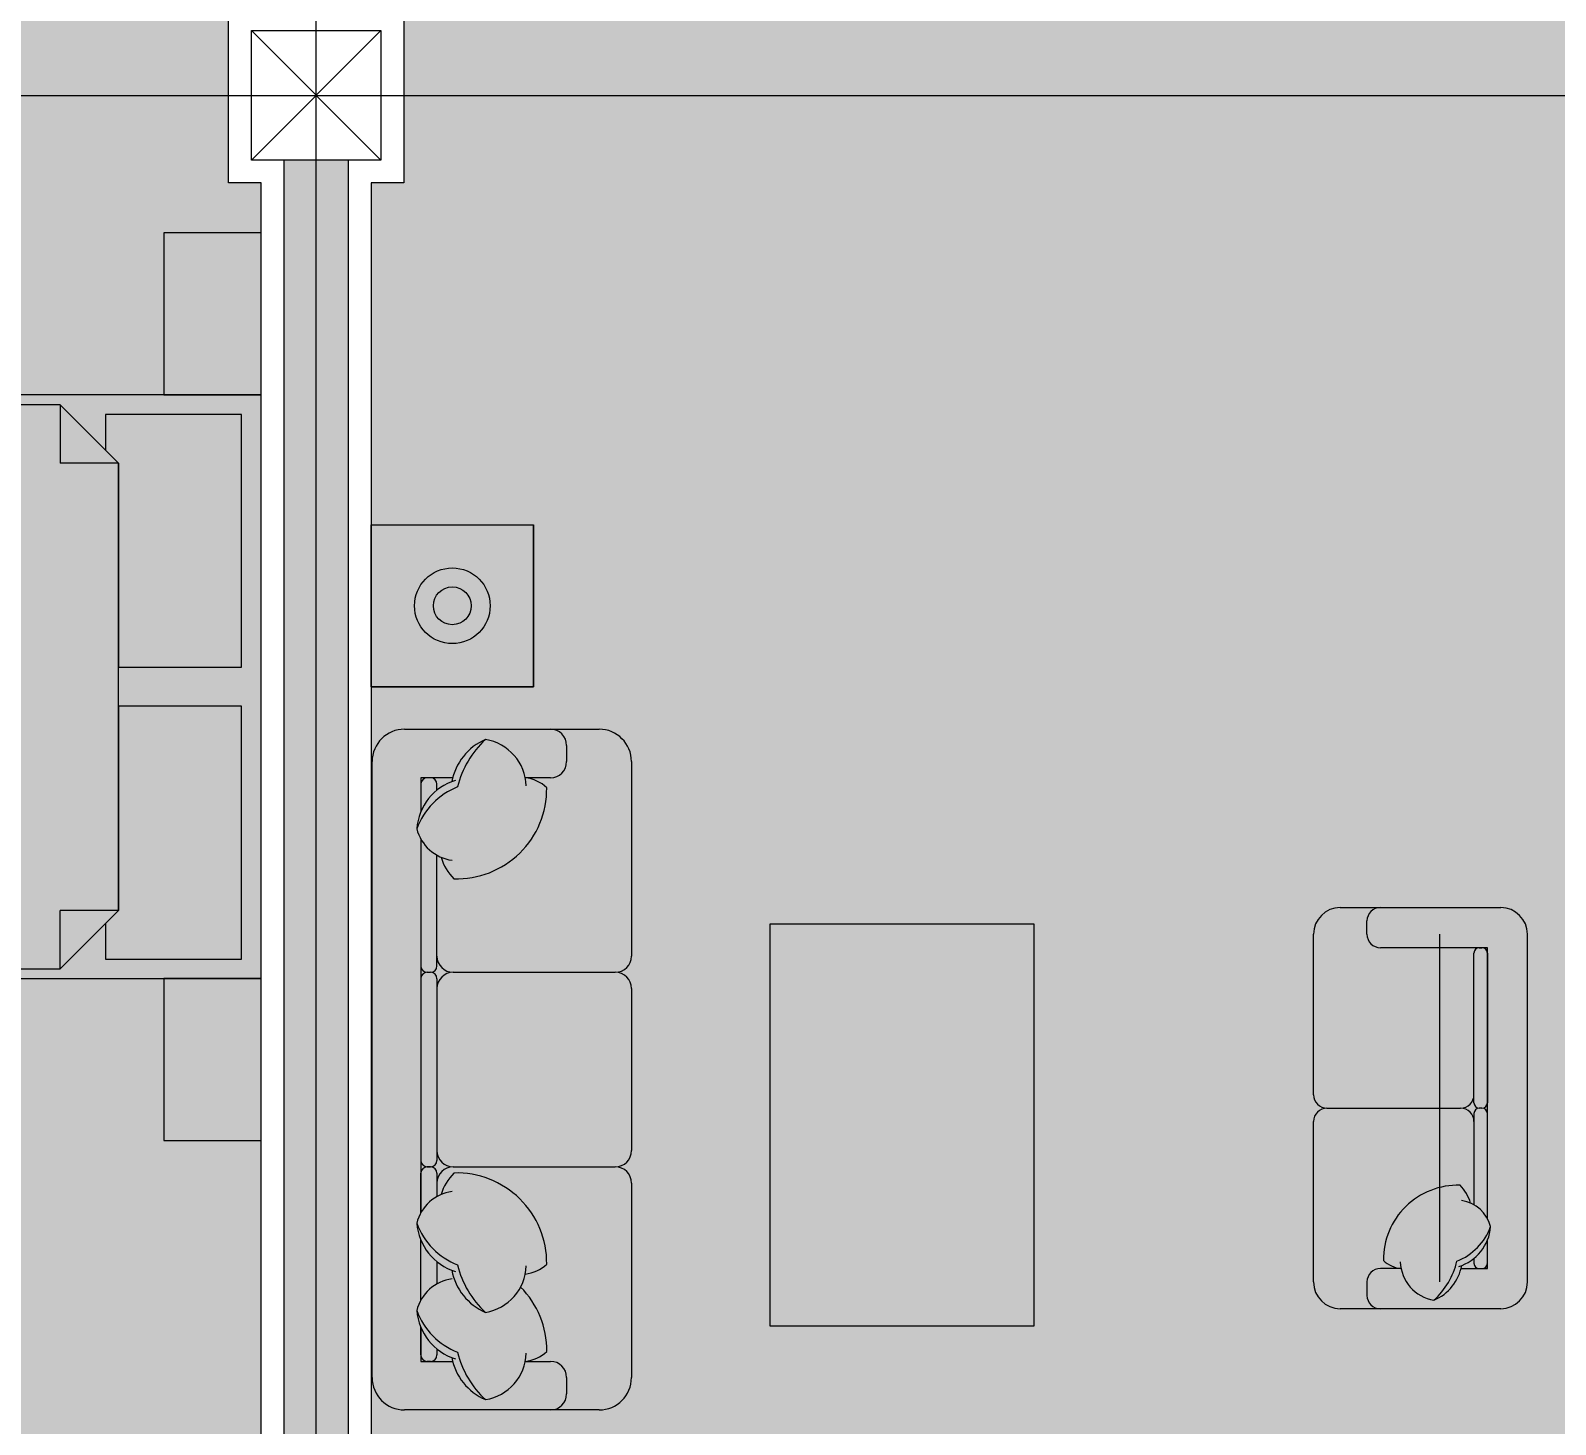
# Model space of a CAD drawing. Header units: millimetres. Extents: x 476571643 to 477489869, y 4620928210 to 4621294454.
# Drawn here: x 477229820 to 477234524, y 4621171027 to 4621175327 of the extents above; entities that cross this region are included whole.
import ezdxf

# ---------------------------------------------------------------- set-up
doc = ezdxf.new("R2010")
doc.units = ezdxf.units.MM
doc.header["$MEASUREMENT"] = 0
for name, color, linetype, lineweight in [('2D Drafting - General_Pen_No__1_Pen_No__7', 7, 'Continuous', 0), ('2D Drafting - General_Pen_No__250_Pen_No__7_Pen_No__250', 7, 'Continuous', 0), ('2D Drafting - General_Pen_No__250_Pen_No__7_Pen_No__7', 7, 'Continuous', 0), ('G-Anno-Nplt_Pen_No__151', 151, 'Continuous', 0), ('G-Anno-Nplt_Pen_No__4', 7, 'Continuous', 0), ('New_0_Pen_No__7', 7, 'Continuous', 0), ('New_R03_Nakveti_Pen_No__4', 7, 'Continuous', 0), ('zoma_Pen_No__142', 142, 'Continuous', 0), ('zoma_Pen_No__5_Pen_No__5', 5, 'Continuous', 0)]:
    doc.layers.add(name, color=color, linetype=linetype, lineweight=lineweight)
doc.layers.add('New_R03_Nakveti', color=7, linetype='Continuous')
doc.layers.add('zoma', color=7, linetype='Continuous')
doc.styles.add('GENERATED_STYLE_2', font='arial.ttf')
doc.dimstyles.new('GENERATED_STYLE__7', dxfattribs={"dimtxt": 200, "dimasz": 64.421331, "dimexe": 0.18, "dimexo": 3, "dimgap": 0.09, "dimtad": 1, "dimlfac": 0.001, "dimzin": 0, "dimdsep": 46, "dimtxsty": 'GENERATED_STYLE_2', "dimblk": 'ARROWHEAD_2', "dimblk1": 'ARROWHEAD_2', "dimblk2": 'ARROWHEAD_2', "dimcen": 0.09, "dimclrd": 142, "dimclre": 142, "dimclrt": 142, "dimadec": 0, "dimazin": 0, "dimtfac": 1, "dimtdec": 4, "dimtmove": 0, "dimatfit": 3, "dimfxl": 1, "dimtolj": 1, "dimtzin": 0, "dimarcsym": 0})

# ---------------------------------------------------------------- blocks, each defined once
blk = doc.blocks.new('Bed Layout 23')
at = {"layer": 'New_R03_Nakveti_Pen_No__4', "color": 7, "linetype": 'Continuous', "lineweight": 0}
for p, q in [((-900, 0), (-1400, 0)), ((-1400, 0), (-1400, -300)), ((-900, -300), (-900, 0)), ((900, 0), (-900, 0)), ((-900, 0), (-900, -2000)), ((1400, 0), (900, 0)), ((900, 0), (900, -300)), ((900, -2000), (900, 0)), ((1400, -300), (1400, 0)), ((-1400, -300), (-900, -300)), ((900, -300), (1400, -300)), ((-690, -440), (-870, -620)), ((0, -440), (-690, -440)), ((-690, -440), (-690, -620)), ((690, -440), (0, -440)), ((870, -620), (690, -440)), ((690, -440), (690, -620)), ((-870, -620), (-870, -1970)), ((-870, -620), (-690, -620)), ((870, -620), (690, -620)), ((870, -1970), (870, -620)), ((-870, -1970), (0, -1970)), ((0, -1970), (870, -1970)), ((-900, -2000), (900, -2000))]:
    blk.add_line(p, q, dxfattribs=at)
at = {"layer": 'New_R03_Nakveti_Pen_No__4', "color": 7, "linetype": 'Continuous', "lineweight": 0, "flags": 128}
for points in [[(-60, -440), (-60, -60), (-840, -60), (-840, -480), (-730, -480), (-690, -440)], [(690, -440), (730, -480), (840, -480), (840, -60), (60, -60), (60, -440)]]:
    blk.add_lwpolyline(points, close=True, dxfattribs=at)
blk = doc.blocks.new('*D1381', base_point=(476844527.1, 4621385791))
at = {"layer": 'zoma_Pen_No__142', "color": 142, "linetype": 'Continuous', "lineweight": 0, "transparency": 16777216}
for p, q in [((477240423.4, 4621185702.8), (477240338.7, 4621185751.7)), ((477240444.6, 4621185727.3), (477240317.5, 4621185727.3)), ((477240381, 4621168027.3), (477240381, 4621185727.3)), ((477240338.7, 4621168051.7), (477240423.4, 4621168002.8)), ((477240444.6, 4621168027.3), (477240317.5, 4621168027.3)), ((477240381, 4621167985.8), (477240381, 4621168027.3))]:
    blk.add_line(p, q, dxfattribs=at)
at = {"layer": 'zoma_Pen_No__142', "color": 142, "lineweight": 0, "transparency": 16777216, "insert": (477240341, 4621176535.3), "char_height": 200, "attachment_point": 7, "rotation": 90, "style": 'GENERATED_STYLE_2'}
blk.add_mtext('\\A1;{\\pql;\\fArial CYR|b0|i0|c204|p34;17.70}', dxfattribs=at)
blk = doc.blocks.new('ARROWHEAD_2')
at = {"color": 0, "linetype": 'Continuous', "lineweight": 0}
for p, q in [((0, 0), (-1, 0)), ((-0.378, -0.655), (0.378, 0.655))]:
    blk.add_line(p, q, dxfattribs=at)

msp = doc.modelspace()

# ---------------------------------------------------------------- hatches: boundary and pattern name
at = {"layer": '2D Drafting - General_Pen_No__250_Pen_No__7_Pen_No__7', "linetype": 'Continuous', "lineweight": 0}
msp.add_hatch(color=7, dxfattribs=at).paths.add_polyline_path([(477230601.121, 4621168427.272), (477230801.121, 4621168427.272), (477230801.121, 4621174927.272), (477230601.121, 4621174927.272)])
at = {"layer": 'G-Anno-Nplt_Pen_No__151', "linetype": 'Continuous', "lineweight": 0, "true_color": 0x1f2f3f}
for points in [[(477230771.121, 4621178897.272), (477230971.12, 4621178897.272), (477230971.12, 4621178597.272), (477231271.121, 4621178597.272), (477231271.121, 4621177767.084), (477230871.121, 4621177767.084), (477230871.121, 4621175397.272), (477230971.121, 4621175397.272), (477230971.121, 4621174857.272), (477230871.121, 4621174857.272), (477230871.121, 4621169997.272), (477237531.121, 4621169997.272), (477237531.121, 4621173967.084), (477237131.121, 4621173967.084), (477237131.121, 4621175097.272), (477237331.121, 4621175097.272), (477237331.121, 4621175397.272), (477237531.121, 4621175397.272), (477237531.121, 4621178357.272), (477237331.121, 4621178357.272), (477237331.121, 4621178527.272), (477237331.121, 4621178657.272), (477237131.121, 4621178657.272), (477237131.121, 4621179787.46), (477237531.121, 4621179787.46), (477237531.121, 4621184357.272), (477234030.939, 4621184357.272), (477234030.939, 4621185457.272), (477230971.121, 4621185457.272), (477230971.121, 4621185257.272), (477230771.121, 4621185257.272)], [(477223971.121, 4621169997.272), (477230531.121, 4621169997.272), (477230531.121, 4621174857.272), (477230431.121, 4621174857.272), (477230431.121, 4621175397.272), (477230531.121, 4621175397.272), (477230531.121, 4621178060.53), (477229840.933, 4621178060.53), (477229840.933, 4621178460.53), (477224661.309, 4621178460.53), (477224661.309, 4621178060.529), (477223971.121, 4621178060.529), (477223971.121, 4621175397.272), (477224071.121, 4621175397.272), (477224071.121, 4621174857.272), (477223971.121, 4621174857.272)]]:
    msp.add_hatch(color=169, dxfattribs=at).paths.add_polyline_path(points)

# ---------------------------------------------------------------- linework, layer by layer
at = {"layer": '2D Drafting - General_Pen_No__1_Pen_No__7', "color": 7, "linetype": 'Continuous', "lineweight": 0}
for p, q in [((477230501.121, 4621174927.272), (477230901.121, 4621175327.272)), ((477230901.121, 4621174927.272), (477230501.121, 4621175327.272))]:
    msp.add_line(p, q, dxfattribs=at)
at = {"layer": '2D Drafting - General_Pen_No__1_Pen_No__7', "color": 7, "linetype": 'Continuous', "lineweight": 0, "flags": 128}
msp.add_lwpolyline([(477230901.121, 4621174927.272), (477230501.121, 4621174927.272), (477230501.121, 4621175327.272), (477230901.121, 4621175327.272)], close=True, dxfattribs=at)
at = {"layer": '2D Drafting - General_Pen_No__250_Pen_No__7_Pen_No__250', "color": 7, "linetype": 'Continuous', "lineweight": 0, "flags": 128}
msp.add_lwpolyline([(477230601.121, 4621168427.272), (477230801.121, 4621168427.272), (477230801.121, 4621174927.272), (477230601.121, 4621174927.272)], close=True, dxfattribs=at)
at = {"layer": 'G-Anno-Nplt_Pen_No__4', "color": 7, "linetype": 'Continuous', "lineweight": 0, "flags": 128}
msp.add_lwpolyline([(477230771.121, 4621185257.272), (477230771.121, 4621178897.272), (477230971.12, 4621178897.272), (477230971.12, 4621178597.272), (477231271.121, 4621178597.272), (477231271.121, 4621177767.084), (477230871.121, 4621177767.084), (477230871.121, 4621175397.272), (477230971.121, 4621175397.272), (477230971.121, 4621174857.272), (477230871.121, 4621174857.272), (477230871.121, 4621169997.272)], dxfattribs=at)
msp.add_lwpolyline([(477223971.121, 4621169997.272), (477230531.121, 4621169997.272), (477230531.121, 4621174857.272), (477230431.121, 4621174857.272), (477230431.121, 4621175397.272), (477230531.121, 4621175397.272), (477230531.121, 4621178060.53), (477229840.933, 4621178060.53), (477229840.933, 4621178460.53), (477224661.309, 4621178460.53), (477224661.309, 4621178060.529), (477223971.121, 4621178060.529), (477223971.121, 4621175397.272), (477224071.121, 4621175397.272), (477224071.121, 4621174857.272), (477223971.121, 4621174857.272)], close=True, dxfattribs=at)
at = {"layer": 'New_0_Pen_No__7', "color": 7, "linetype": 'Continuous', "lineweight": 0}
for p, q in [((477231371.121, 4621173302.79), (477231371.121, 4621173802.79)), ((477230871.121, 4621173302.79), (477231371.121, 4621173302.79)), ((477230973.838, 4621173172.051), (477231573.838, 4621173172.051)), ((477231473.838, 4621173122.051), (477231473.838, 4621173072.051)), ((477230873.838, 4621171172.051), (477230873.838, 4621173072.051)), ((477231673.838, 4621173072.051), (477231673.838, 4621172472.051)), ((477231122.1, 4621173022.051), (477231023.838, 4621173022.051)), ((477231023.838, 4621173022.051), (477231023.838, 4621172916.865)), ((477231023.838, 4621173002.051), (477231023.838, 4621172916.865)), ((477231053.838, 4621173022.051), (477231043.838, 4621173022.051)), ((477231073.838, 4621172983.895), (477231073.838, 4621173002.051)), ((477231423.838, 4621173022.051), (477231346.37, 4621173022.051)), ((477231023.838, 4621172833.683), (477231023.838, 4621171679.767)), ((477231073.838, 4621172442.051), (477231073.838, 4621172783.336)), ((477233860.327, 4621172621.871), (477234355.327, 4621172621.871)), ((477233942.827, 4621172539.371), (477233942.827, 4621172580.621)), ((477233942.827, 4621172539.371), (477233942.827, 4621172580.621)), ((477233777.827, 4621172044.371), (477233777.827, 4621172539.371)), ((477234166.345, 4621172539.371), (477234166.345, 4621171466.871)), ((477234314.077, 4621172498.121), (477233984.077, 4621172498.121)), ((477234314.077, 4621172498.121), (477233984.077, 4621172498.121)), ((477234272.827, 4621172019.621), (477234272.827, 4621172481.621)), ((477234289.327, 4621172498.121), (477234297.577, 4621172498.121)), ((477234314.077, 4621171663.524), (477234314.077, 4621172498.121)), ((477234314.077, 4621171663.524), (477234314.077, 4621172498.121)), ((477234314.077, 4621172481.621), (477234314.077, 4621172019.621)), ((477231043.838, 4621172422.051), (477231053.838, 4621172422.051)), ((477231043.838, 4621172422.051), (477231053.838, 4621172422.051)), ((477231123.838, 4621172422.051), (477231623.838, 4621172422.051)), ((477231073.838, 4621172402.051), (477231073.838, 4621171842.051)), ((477231673.838, 4621172372.051), (477231673.838, 4621171872.051)), ((477233819.077, 4621172003.121), (477234231.577, 4621172003.121)), ((477234297.577, 4621172003.121), (477234289.327, 4621172003.121)), ((477234297.577, 4621172003.121), (477234289.327, 4621172003.121)), ((477233777.827, 4621171466.871), (477233777.827, 4621171961.871)), ((477234272.827, 4621171986.621), (477234272.827, 4621171705.06)), ((477234314.077, 4621171663.524), (477234314.077, 4621171986.621)), ((477231053.838, 4621171822.051), (477231043.838, 4621171822.051)), ((477231043.838, 4621171822.051), (477231053.838, 4621171822.051)), ((477231123.838, 4621171822.051), (477231623.838, 4621171822.051)), ((477231023.838, 4621171679.767), (477231023.838, 4621171802.051)), ((477231073.838, 4621171802.051), (477231073.838, 4621171730.114)), ((477231673.838, 4621171772.051), (477231673.838, 4621171172.051)), ((477231023.838, 4621171410.419), (477231023.838, 4621171596.585)), ((477234314.077, 4621171524.621), (477234314.077, 4621171594.899)), ((477234314.077, 4621171508.121), (477234314.077, 4621171594.899)), ((477231073.838, 4621171529.555), (477231073.838, 4621171460.766)), ((477234272.827, 4621171539.599), (477234272.827, 4621171524.621)), ((477234047.988, 4621171508.121), (477233984.077, 4621171508.121)), ((477234233.01, 4621171508.121), (477234314.077, 4621171508.121)), ((477234289.327, 4621171508.121), (477234297.577, 4621171508.121)), ((477233942.827, 4621171466.871), (477233942.827, 4621171425.621)), ((477234355.327, 4621171384.371), (477233860.327, 4621171384.371)), ((477231023.838, 4621171242.051), (477231023.838, 4621171327.237)), ((477231023.838, 4621171327.237), (477231023.838, 4621171222.051)), ((477231073.838, 4621171260.207), (477231073.838, 4621171242.051)), ((477231023.838, 4621171222.051), (477231122.1, 4621171222.051)), ((477231053.838, 4621171222.051), (477231043.838, 4621171222.051)), ((477231346.37, 4621171222.051), (477231423.838, 4621171222.051)), ((477231473.838, 4621171172.051), (477231473.838, 4621171122.051)), ((477231573.838, 4621171072.051), (477230973.838, 4621171072.051))]:
    msp.add_line(p, q, dxfattribs=at)
for points in [[(477231371.121, 4621173302.79), (477230871.121, 4621173302.79), (477230871.121, 4621173802.79), (477231371.121, 4621173802.79)], [(477232915.234, 4621171330.777), (477232101.487, 4621171330.777), (477232101.487, 4621172571.482), (477232915.234, 4621172571.482)]]:
    msp.add_lwpolyline(points, close=True, dxfattribs=at)
msp.add_lwpolyline([(477234437.827, 4621171466.871), (477234437.827, 4621172539.371)], dxfattribs=at)
for radius in [116.667, 58.333]:
    msp.add_circle((477231121.121, 4621173552.79), radius, dxfattribs=at)
for centre, radius, start, end in [((477230973.838, 4621173072.051), 100, 90, 180), ((477231423.838, 4621173122.051), 50, 0, 90), ((477231573.838, 4621173072.051), 100, 0, 90), ((477231293.391, 4621172977.75), 176.927, 113.315151, 169.361334), ((477231422.305, 4621172924.917), 293.149, 132.736771, 166.35084), ((477231198.766, 4621172991.522), 150.728, 2.067173, 80.607155), ((477231423.838, 4621173072.051), 50, 270, 0), ((477231181.139, 4621172851.693), 170.267, 107.271363, 175.466823), ((477231218.641, 4621172788.658), 220.903, 111.568254, 159.74062), ((477231043.838, 4621173002.051), 20, 90, 180), ((477231053.838, 4621173002.051), 20, 0, 90), ((477231134.302, 4621172988.418), 278.124, 268.285016, 0.578933), ((477231333.947, 4621172909.658), 113.183, 46.1116, 83.70975), ((477231137.875, 4621172896.932), 130.403, 194.106395, 262.231979), ((477231241.345, 4621172823.767), 161.732, 196.779279, 224.494475), ((477233860.327, 4621172539.371), 82.5, 90, 180), ((477233984.077, 4621172580.621), 41.25, 90, 180), ((477233984.077, 4621172580.621), 41.25, 90, 180), ((477234355.327, 4621172539.371), 82.5, 0, 90), ((477233984.077, 4621172539.371), 41.25, 180, 270), ((477233984.077, 4621172539.371), 41.25, 180, 270), ((477231123.838, 4621172472.051), 50, 180, 270), ((477231623.838, 4621172472.051), 50, 270, 0), ((477234289.327, 4621172481.621), 16.5, 90, 180), ((477234297.577, 4621172481.621), 16.5, 0, 90), ((477231043.838, 4621172442.051), 20, 180, 270), ((477231043.838, 4621172402.051), 20, 90, 180), ((477231053.838, 4621172442.051), 20, 270, 0), ((477231053.838, 4621172402.051), 20, 0, 90), ((477231123.838, 4621172372.051), 50, 90, 180), ((477231623.838, 4621172372.051), 50, 0, 90), ((477233819.754, 4621172045.048), 41.933, 180.925972, 269.074029), ((477234231.577, 4621172044.371), 41.25, 270, 0), ((477233819.077, 4621171961.871), 41.25, 90, 180), ((477234231.577, 4621171961.871), 41.25, 0, 90), ((477234289.327, 4621172019.621), 16.5, 180, 270), ((477234289.327, 4621171986.621), 16.5, 90, 180), ((477234297.577, 4621172019.621), 16.5, 270, 0), ((477234297.577, 4621171986.621), 16.5, 0, 90), ((477231123.838, 4621171872.051), 50, 180, 270), ((477231623.838, 4621171872.051), 50, 270, 0), ((477231043.838, 4621171842.051), 20, 180, 270), ((477231043.838, 4621171802.051), 20, 90, 180), ((477231053.838, 4621171842.051), 20, 270, 0), ((477231053.838, 4621171802.051), 20, 0, 90), ((477231123.838, 4621171772.051), 50, 90, 180), ((477231623.838, 4621171772.051), 50, 0, 90), ((477231241.345, 4621171689.683), 161.732, 135.505526, 163.220721), ((477231134.302, 4621171525.032), 278.124, 359.421068, 91.714985), ((477234222.944, 4621171535.868), 229.452, 88.285016, 180.578933), ((477234134.634, 4621171671.705), 133.429, 16.779279, 44.494474), ((477231137.875, 4621171616.517), 130.403, 97.768021, 165.893606), ((477234219.996, 4621171611.343), 107.582, 14.106395, 82.231979), ((477231218.641, 4621171724.792), 220.903, 200.25938, 248.431747), ((477231181.139, 4621171661.757), 170.267, 184.533178, 252.728638), ((477234153.364, 4621171700.67), 182.245, 291.568254, 339.74062), ((477234184.304, 4621171648.666), 140.47, 287.271363, 355.466823), ((477234058.237, 4621171600.845), 93.376, 226.111601, 263.70975), ((477234169.761, 4621171533.307), 124.351, 182.067173, 260.607155), ((477233985.341, 4621171588.256), 241.848, 312.736771, 346.35084), ((477234289.327, 4621171524.621), 16.5, 180, 270), ((477234297.577, 4621171524.621), 16.5, 270, 0), ((477231137.875, 4621171347.169), 130.403, 97.768022, 165.893606), ((477231293.391, 4621171535.7), 176.927, 190.638667, 246.684849), ((477231422.305, 4621171588.532), 293.149, 193.649161, 227.263229), ((477231198.766, 4621171521.928), 150.728, 279.392846, 357.932828), ((477231333.947, 4621171603.792), 113.183, 276.29025, 313.8884), ((477233984.077, 4621171466.871), 41.25, 90, 180), ((477234091.696, 4621171544.669), 145.965, 293.315151, 349.361334), ((477231134.302, 4621171255.684), 278.124, 359.421068, 44.711733), ((477233860.327, 4621171466.871), 82.5, 180, 270), ((477234355.327, 4621171466.871), 82.5, 270, 0), ((477233984.077, 4621171425.621), 41.25, 180, 270), ((477231218.641, 4621171455.444), 220.903, 200.25938, 248.431747), ((477231181.139, 4621171392.409), 170.267, 184.533178, 252.728637), ((477231043.838, 4621171242.051), 20, 180, 270), ((477231053.838, 4621171242.051), 20, 270, 0), ((477231422.305, 4621171319.184), 293.149, 193.649161, 227.263229), ((477231198.766, 4621171252.58), 150.728, 279.392846, 357.932828), ((477231333.947, 4621171334.444), 113.183, 276.29025, 313.8884), ((477231293.391, 4621171266.352), 176.927, 190.638667, 246.684849), ((477231423.838, 4621171172.051), 50, 0, 90), ((477230973.838, 4621171172.051), 100, 180, 270), ((477231573.838, 4621171172.051), 100, 270, 0), ((477231423.838, 4621171122.051), 50, 270, 0)]:
    msp.add_arc(centre, radius, start, end, dxfattribs=at)
at = {"layer": 'zoma_Pen_No__5_Pen_No__5', "color": 5, "linetype": 'Continuous', "lineweight": 0}
for p, q in [((477230701.121, 4621164517.675), (477230701.121, 4621189228.481)), ((477212820.57, 4621175127.272), (477241673.65, 4621175127.272)), ((477212820.57, 4621175127.272), (477241673.65, 4621175127.272))]:
    msp.add_line(p, q, dxfattribs=at)

# ---------------------------------------------------------------- block references
at = {"layer": 'New_R03_Nakveti', "color": 7, "linetype": 'Continuous', "lineweight": 0, "zscale": 1000, "rotation": 269.9970273048938}
msp.add_blockref('Bed Layout 23', (477230531.048, 4621173302.953), dxfattribs=at)

# ---------------------------------------------------------------- dimensions: what is measured, and where the dimension line sits
at = {"layer": 'zoma', "color": 142, "linetype": 'Continuous', "lineweight": 0}
dim = msp.add_linear_dim(base=(477240381.044, 4621185727.269), p1=(477237871.046, 4621168027.272), p2=(477214556.422, 4621185727.269), angle=90, dimstyle='GENERATED_STYLE__7', dxfattribs=at)
dim.commit()
dim.dimension.update_dxf_attribs({"geometry": '*D1381', "text_midpoint": (477240241.044, 4621176871.328), "dimtype": 160, "text_rotation": 90})

doc.saveas('drawing.dxf')
